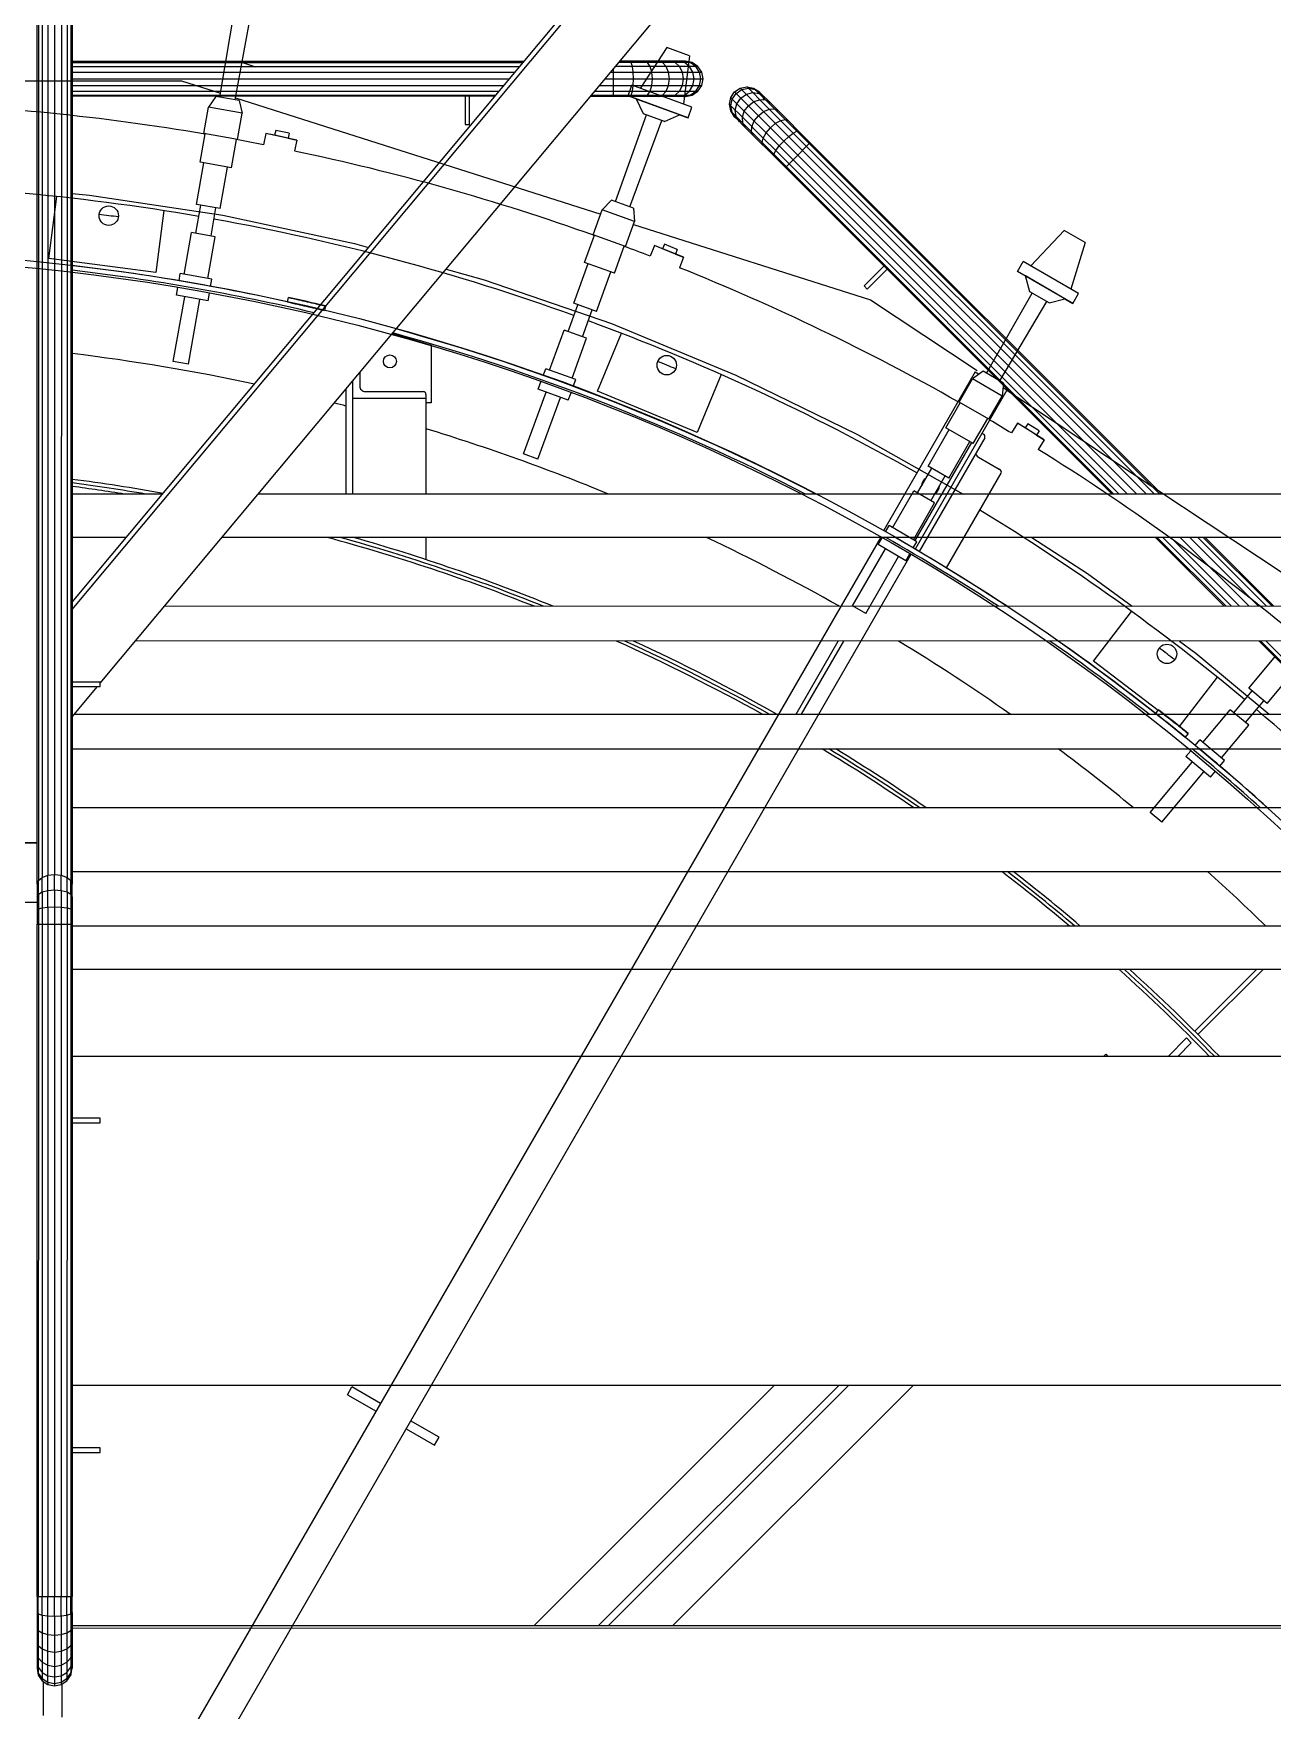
# Model space of a CAD drawing. Header units: metres. Extents: x 0 to 63075, y 0 to 44550.
# Drawn here: x 59917.8 to 60176.4, y 39164.8 to 39514.9 of the extents above; entities that cross this region are included whole.
import ezdxf

# ---------------------------------------------------------------- set-up
doc = ezdxf.new("R2010")
doc.units = ezdxf.units.M
doc.header["$LTSCALE"] = 75
for name, color, linetype in [('GSB', 7, 'Continuous'), ('ML6', 1, 'Continuous'), ('SDM', 7, 'Continuous'), ('SL1', 8, 'Continuous')]:
    doc.layers.add(name, color=color, linetype=linetype)
doc.styles.add('ROMANS', font='ROMANS.SHX')
doc.dimstyles.new('75___1-75', dxfattribs={"dimscale": 75, "dimtxt": 2.5, "dimasz": 2, "dimexe": 1.5, "dimexo": 1, "dimgap": 0.5, "dimtad": 1, "dimdec": 0, "dimzin": 12, "dimtxsty": 'ROMANS', "dimcen": 0, "dimclrd": 256, "dimclre": 256, "dimclrt": 3, "dimazin": 3, "dimtfac": 1, "dimtdec": 0, "dimtmove": 0, "dimatfit": 0, "dimfxl": 1, "dimlwd": -1, "dimlwe": -1, "dimarcsym": 0})

# ---------------------------------------------------------------- blocks, each defined once
blk = doc.blocks.new('A$C6bae614f')
at = {"layer": 'SL1'}
for p, q in [((413171.8, 36772.3), (413171.9, 39399)), ((413173.8, 39399), (413173.7, 36777.5)), ((413179.1, 39399), (413179, 36781.9)), ((413187, 39399), (413186.9, 36784.8)), ((413196.3, 39399), (413196.2, 36785.8)), ((413205.7, 39399), (413205.6, 36784.8)), ((413213.6, 39399), (413213.5, 36781.9)), ((413218.9, 39399), (413218.8, 36777.5)), ((413220.7, 39399), (413220.6, 36772.3)), ((413220.6, 37164.3), (414588.1, 38801.8)), ((413220.6, 37154.4), (414593, 38797.7)), ((413259.7, 37051.9), (414666.4, 38736.4)), ((413426, 37866.5), (413447.4, 37992.9)), ((413447, 37862.8), (413470.1, 37988.8)), ((414047, 37935.5), (414010.1, 37878.7)), ((414078.6, 37924), (414047, 37935.5)), ((413220.7, 37916.4), (413848.7, 37916.3)), ((413220.7, 37914.5), (413847.1, 37914.5)), ((413220.7, 37909.2), (413842.7, 37909.2)), ((413476, 37908.1), (413456.5, 37914.4)), ((413973, 37901.3), (413973, 37906.1)), ((414090.3, 37909.2), (413975.6, 37909.2)), ((414082.3, 37914.5), (413980, 37914.5)), ((414073, 37916.3), (413981.6, 37916.3)), ((413997.3, 37914.5), (413995.3, 37916.3)), ((413999.1, 37909.2), (413997.3, 37914.5)), ((414000.3, 37901.3), (413999.1, 37909.2)), ((414020.4, 37914.5), (414016.4, 37916.3)), ((414023.9, 37909.2), (414020.4, 37914.5)), ((414026.2, 37901.3), (414023.9, 37909.2)), ((414041.2, 37914.5), (414035.4, 37916.3)), ((414046.1, 37909.2), (414041.2, 37914.5)), ((414049.4, 37901.3), (414046.1, 37909.2)), ((414058.5, 37914.5), (414051.2, 37916.3)), ((414064.7, 37909.2), (414058.5, 37914.5)), ((414071.5, 37914.5), (414063.1, 37916.3)), ((414068.8, 37901.3), (414064.7, 37909.2)), ((414078.6, 37924), (414070.4, 37856.8)), ((414079.6, 37914.5), (414070.5, 37916.3)), ((414078.6, 37909.2), (414071.5, 37914.5)), ((414082.3, 37914.5), (414073, 37916.3)), ((414083.4, 37901.3), (414078.6, 37909.2)), ((414087.3, 37909.2), (414079.6, 37914.5)), ((414090.3, 37909.2), (414082.3, 37914.5)), ((414092.5, 37901.3), (414087.3, 37909.2)), ((414095.5, 37901.3), (414090.3, 37909.2)), ((412894.1, 37889.2), (413372.5, 37889.2)), ((413220.7, 37901.3), (413836.1, 37901.3)), ((413220.7, 37892), (413828.3, 37892)), ((413220.7, 37882.6), (413820.5, 37882.6)), ((413372.5, 37889.2), (413426.9, 37871.9)), ((413953.4, 37882.6), (414095.5, 37882.6)), ((413961.2, 37891.9), (414097.4, 37891.9)), ((413969, 37901.3), (414095.5, 37901.3)), ((413973, 37867.5), (413973, 37901.3)), ((413993.1, 37868.1), (413998.5, 37883)), ((414082, 37852.6), (413998.5, 37883)), ((413999.1, 37874.7), (414000.3, 37882.6)), ((414000.7, 37891.9), (414000.3, 37901.3)), ((414000.3, 37882.6), (414000.7, 37891.9)), ((414023.9, 37874.7), (414026.2, 37882.6)), ((414027, 37891.9), (414026.2, 37901.3)), ((414026.2, 37882.6), (414027, 37891.9)), ((414046.1, 37874.7), (414049.4, 37882.6)), ((414050.6, 37891.9), (414049.4, 37901.3)), ((414049.4, 37882.6), (414050.6, 37891.9)), ((414064.7, 37874.7), (414068.8, 37882.6)), ((414070.3, 37891.9), (414068.8, 37901.3)), ((414068.8, 37882.6), (414070.3, 37891.9)), ((414078.6, 37874.7), (414083.4, 37882.6)), ((414085.1, 37891.9), (414083.4, 37901.3)), ((414083.4, 37882.6), (414085.1, 37891.9)), ((414087.3, 37874.7), (414092.5, 37882.6)), ((414090.3, 37874.7), (414095.5, 37882.6)), ((414094.3, 37891.9), (414092.5, 37901.3)), ((414092.5, 37882.6), (414094.3, 37891.9)), ((414097.4, 37891.9), (414095.5, 37901.3)), ((414095.5, 37882.6), (414097.4, 37891.9)), ((414141.1, 37873.8), (414149, 37879.1)), ((414149, 37879.1), (414158.3, 37881)), ((414149, 37879.1), (414181.6, 37846.5)), ((414151.2, 37877), (414160.4, 37878.9)), ((414158.3, 37881), (414167.7, 37879.1)), ((414160.4, 37878.9), (414158.3, 37881)), ((414160.4, 37878.9), (414169.6, 37877.2)), ((414160.4, 37878.9), (414166.6, 37872.8)), ((414167.7, 37879.1), (414175.6, 37873.8)), ((414167.7, 37879.1), (414175.3, 37871.5)), ((413220.7, 37874.7), (413813.9, 37874.7)), ((413220.7, 37869.4), (413809.5, 37869.4)), ((413807.9, 37867.6), (413220.7, 37867.6)), ((413420.4, 37867.5), (413410.1, 37852.4)), ((413452.6, 37861.8), (413420.4, 37867.5)), ((413447.5, 37865.4), (413955.2, 37703.8)), ((413452.6, 37861.8), (413457.1, 37844.1)), ((413766.7, 37867.6), (413766.7, 37828.5)), ((413773, 37828.5), (413773, 37867.6)), ((414073, 37867.5), (413940.8, 37867.5)), ((413942.4, 37869.4), (414082.3, 37869.4)), ((413946.8, 37874.7), (414090.3, 37874.7)), ((414076.6, 37837.7), (413993.1, 37868.1)), ((414005, 37863.7), (413993.1, 37868.1)), ((413995.3, 37867.5), (413997.3, 37869.4)), ((413997.3, 37869.4), (413999.1, 37874.7)), ((414064.7, 37842), (414005, 37863.7)), ((414014.8, 37843.2), (414005, 37863.7)), ((414016.4, 37867.5), (414020.4, 37869.4)), ((414020.4, 37869.4), (414023.9, 37874.7)), ((414035.4, 37867.5), (414041.2, 37869.4)), ((414041.2, 37869.4), (414046.1, 37874.7)), ((414051.2, 37867.5), (414058.5, 37869.4)), ((414058.5, 37869.4), (414064.7, 37874.7)), ((414063.1, 37867.5), (414071.5, 37869.4)), ((414070.5, 37867.5), (414079.6, 37869.4)), ((414071.5, 37869.4), (414078.6, 37874.7)), ((414073, 37867.5), (414082.3, 37869.4)), ((414079.6, 37869.4), (414087.3, 37874.7)), ((414082.3, 37869.4), (414090.3, 37874.7)), ((414133.9, 37856.6), (414135.8, 37865.9)), ((414135.8, 37847.2), (414133.9, 37856.6)), ((414136, 37854.5), (414133.9, 37856.6)), ((414135.8, 37865.9), (414141.1, 37873.8)), ((414138, 37863.8), (414135.8, 37865.9)), ((414136, 37854.5), (414138, 37863.8)), ((414138, 37863.8), (414143.3, 37871.6)), ((414144.4, 37857.3), (414138, 37863.8)), ((414143.3, 37871.6), (414141.1, 37873.8)), ((414142.2, 37848.4), (414144.4, 37857.3)), ((414143.3, 37871.6), (414151.2, 37877)), ((414143.3, 37871.6), (414149.8, 37865.1)), ((414144.4, 37857.3), (414149.8, 37865.1)), ((414203.2, 37798.6), (414144.4, 37857.3)), ((414149.8, 37865.1), (414157.6, 37870.5)), ((414149.8, 37865.1), (414160.3, 37854.6)), ((414157.6, 37870.5), (414166.6, 37872.8)), ((414160.3, 37854.6), (414167.9, 37860.2)), ((414166.6, 37872.8), (414175.3, 37871.5)), ((414176.4, 37862.9), (414166.6, 37872.8)), ((414167.9, 37860.2), (414176.4, 37862.9)), ((414169.6, 37877.2), (414177.4, 37872.1)), ((414175.3, 37871.5), (414182.6, 37866.8)), ((414175.3, 37871.5), (414184.5, 37862.3)), ((414177.4, 37872.1), (414175.6, 37873.8)), ((414176.4, 37862.9), (414724.6, 37314.7)), ((414184.5, 37862.3), (414176.4, 37862.9)), ((414177.4, 37872.1), (414191, 37858.4)), ((414180.9, 37865.9), (414181.6, 37862.5)), ((414182.5, 37864.3), (414182.9, 37862.4)), ((414184.5, 37862.3), (414227.8, 37819)), ((414184.5, 37862.3), (414191, 37858.4)), ((414191, 37858.4), (414202.2, 37847.2)), ((413403.6, 37815.7), (413410.1, 37852.4)), ((413457.1, 37844.1), (413410.1, 37852.4)), ((413450.6, 37807.5), (413457.1, 37844.1)), ((413975.5, 37721.2), (414018.6, 37841.9)), ((413995.6, 37713.8), (414040.3, 37834)), ((414044, 37832.6), (414014.8, 37843.2)), ((414044, 37832.6), (414064.7, 37842)), ((414064.7, 37842), (414076.6, 37837.7)), ((414076.6, 37837.7), (414082, 37852.6)), ((414141.1, 37839.3), (414135.8, 37847.2)), ((414137.7, 37845.3), (414135.8, 37847.2)), ((414137.7, 37845.3), (414136, 37854.5)), ((414136, 37854.5), (414152, 37838.5)), ((414142.9, 37837.6), (414137.7, 37845.3)), ((414137.7, 37845.3), (414152.7, 37830.4)), ((414141.1, 37839.3), (414142.9, 37837.6)), ((414143.5, 37839.6), (414142.2, 37848.4)), ((414142.9, 37837.6), (414156.5, 37823.9)), ((414148.1, 37832.3), (414143.5, 37839.6)), ((414152, 37838.5), (414154.7, 37847)), ((414152, 37838.5), (414180.9, 37809.6)), ((414152.7, 37830.4), (414152, 37838.5)), ((414154.7, 37847), (414160.3, 37854.6)), ((414160.3, 37854.6), (414174.2, 37840.7)), ((414165.2, 37825.4), (414168.4, 37833.3)), ((414168.4, 37833.3), (414174.2, 37840.7)), ((414174.2, 37840.7), (414181.6, 37846.5)), ((414174.2, 37840.7), (414190.9, 37824)), ((414181.6, 37846.5), (414189.6, 37849.8)), ((414181.6, 37846.5), (414235.7, 37792.5)), ((414189.6, 37849.8), (414196.8, 37850)), ((414196.8, 37850), (414202.2, 37847.2)), ((414198.1, 37830.1), (414205.3, 37834)), ((414202.2, 37847.2), (414215.6, 37833.8)), ((414205.3, 37834), (414211.5, 37835.4)), ((414211.5, 37835.4), (414215.6, 37833.8)), ((414215.6, 37833.8), (414230.6, 37818.9)), ((413398.5, 37776), (413405.4, 37815.4)), ((413450.6, 37807.5), (413403.6, 37815.7)), ((413490, 37816), (413486.5, 37800.3)), ((413532.7, 37806.7), (413490, 37816)), ((413502, 37813.4), (413490, 37816)), ((413503.6, 37820.2), (413502, 37813.4)), ((413520.6, 37809.3), (413502, 37813.4)), ((413522.1, 37816.2), (413503.6, 37820.2)), ((413522.1, 37816.2), (413520.6, 37809.3)), ((413520.6, 37809.3), (413532.7, 37806.7)), ((413766.7, 37828.5), (413773, 37828.5)), ((414152.7, 37830.4), (414179.6, 37803.5)), ((414156.5, 37823.9), (414152.7, 37830.4)), ((414156.5, 37823.9), (414167.7, 37812.7)), ((414164.9, 37818.1), (414165.2, 37825.4)), ((414167.7, 37812.7), (414164.9, 37818.1)), ((414167.7, 37812.7), (414196.1, 37784.4)), ((414179.6, 37803.5), (414180.9, 37809.6)), ((414180.9, 37809.6), (414184.9, 37816.9)), ((414180.9, 37809.6), (414198.4, 37792.1)), ((414184.9, 37816.9), (414190.9, 37824)), ((414190.9, 37824), (414198.1, 37830.1)), ((414190.9, 37824), (414700.2, 37314.7)), ((414209.5, 37805.4), (414216.4, 37811.8)), ((414216.4, 37811.8), (414222.8, 37816.5)), ((414222.8, 37816.5), (414227.8, 37819)), ((414227.8, 37819), (414230.6, 37818.9)), ((414227.8, 37819), (414732.1, 37314.7)), ((414230.6, 37818.9), (414246.3, 37803.1)), ((413441.9, 37768.4), (413448.8, 37807.8)), ((413532.7, 37806.7), (413529.5, 37791.6)), ((414181.1, 37799.3), (414179.6, 37803.5)), ((414179.6, 37803.5), (414668.3, 37314.7)), ((414195.9, 37787.1), (414198.4, 37792.1)), ((414196.1, 37784.4), (414195.9, 37787.1)), ((414198.4, 37792.1), (414203.2, 37798.6)), ((414198.4, 37792.1), (414675.8, 37314.7)), ((414203.2, 37798.6), (414209.5, 37805.4)), ((414203.2, 37798.6), (414222.5, 37779.3)), ((414222.5, 37779.3), (414229.1, 37785.9)), ((414229.1, 37785.9), (414241.3, 37798.1)), ((414235.7, 37792.5), (414713.4, 37314.7)), ((414241.3, 37798.1), (414245, 37801.8)), ((414245, 37801.8), (414246.3, 37803.1)), ((414246.3, 37803.1), (414734.7, 37314.7)), ((413393.6, 37717.4), (413403.7, 37775.1)), ((413441.9, 37768.4), (413398.5, 37776)), ((413426.5, 37711.6), (413436.6, 37769.3)), ((414196.1, 37784.4), (414665.7, 37314.7)), ((414211.8, 37768.6), (414216.9, 37773.7)), ((414216.9, 37773.7), (414222.5, 37779.3)), ((414222.5, 37779.3), (414687, 37314.7)), ((413188, 37642.1), (413199.4, 37728.2)), ((413220.7, 37732.6), (413244.7, 37730.4)), ((413244.7, 37730.4), (413429.8, 37702.2)), ((413392.7, 37677.3), (413399.5, 37716.4)), ((413426.5, 37711.6), (413393.6, 37717.4)), ((413970.2, 37723.1), (413957.4, 37710)), ((414000.9, 37711.9), (413970.2, 37723.1)), ((413348.1, 37708.7), (413336.8, 37622.5)), ((413413.6, 37673.6), (413420.5, 37712.6)), ((413429.8, 37702.2), (413612.8, 37662.9)), ((413944.7, 37675.1), (413957.4, 37710)), ((414002.3, 37693.7), (413957.4, 37710)), ((413989.6, 37658.7), (414002.3, 37693.7)), ((414000.9, 37711.9), (414002.3, 37693.7)), ((413376.4, 37620.1), (413386.7, 37678.3)), ((413419.6, 37672.5), (413386.7, 37678.3)), ((413409.3, 37614.3), (413419.6, 37672.5)), ((413932.8, 37636.8), (413946.5, 37674.4)), ((413989.6, 37658.7), (413944.7, 37675.1)), ((414000.7, 37689.3), (414330, 37584.6)), ((414599.2, 37681.2), (414553, 37631.8)), ((414628.3, 37664.4), (414599.2, 37681.2)), ((413612.8, 37662.9), (413632.5, 37657.4)), ((413974.2, 37621.8), (413987.8, 37659.4)), ((414029.8, 37660.3), (414023.7, 37645.5)), ((414070.3, 37643.8), (414029.8, 37660.3)), ((414041.2, 37655.6), (414029.8, 37660.3)), ((414043.9, 37662.1), (414041.2, 37655.6)), ((414058.9, 37648.4), (414041.2, 37655.6)), ((414061.4, 37654.9), (414043.9, 37662.1)), ((414061.4, 37654.9), (414058.9, 37648.4)), ((414058.9, 37648.4), (414070.3, 37643.8)), ((414628.3, 37664.4), (414608.5, 37599.7)), ((413336.8, 37622.5), (413188, 37642.1)), ((413740.3, 37627.4), (413793.1, 37612.6)), ((413917.7, 37579.9), (413937.8, 37635)), ((413974.2, 37621.8), (413932.8, 37636.8)), ((413949.1, 37568.5), (413969.2, 37623.6)), ((414070.3, 37643.8), (414064.5, 37629.4)), ((414348.7, 37631.7), (414321.1, 37604)), ((414325.6, 37599.5), (414353.2, 37627.2)), ((414534.3, 37624.2), (414542.2, 37638)), ((414611.3, 37579.8), (414534.3, 37624.2)), ((414545.3, 37617.9), (414534.3, 37624.2)), ((414619.2, 37593.5), (414542.2, 37638)), ((413365.6, 37591.1), (413367.5, 37601.8)), ((413369.2, 37611.2), (413370.9, 37621.1)), ((413414.8, 37613.4), (413370.9, 37621.1)), ((413413, 37603.4), (413414.8, 37613.4)), ((413793.1, 37612.6), (413970.1, 37551.6)), ((414321.1, 37604), (414325.6, 37599.5)), ((414600.3, 37586.1), (414545.3, 37617.9)), ((414551.4, 37596), (414545.3, 37617.9)), ((413361.2, 37499.1), (413377.1, 37589.1)), ((413409.5, 37583.3), (413365.6, 37591.1)), ((413382.2, 37495.4), (413398, 37585.3)), ((413409.5, 37583.3), (413411.4, 37594.1)), ((413520.1, 37581.7), (413521.5, 37587.9)), ((413572.6, 37576.1), (413571.2, 37569.9)), ((413909.9, 37540.6), (413923.4, 37577.9)), ((413949.1, 37568.5), (413917.7, 37579.9)), ((414330, 37584.6), (414478.2, 37486.4)), ((414491.5, 37482.6), (414554.8, 37594)), ((414510, 37471.9), (414574.9, 37582.4)), ((414578.3, 37580.4), (414551.4, 37596)), ((414578.3, 37580.4), (414600.3, 37586.1)), ((414600.3, 37586.1), (414611.3, 37579.8)), ((414611.3, 37579.8), (414619.2, 37593.5)), ((413929.8, 37533.3), (413943.4, 37570.6)), ((413665.6, 37538), (413719.7, 37521.6)), ((413884, 37487.1), (413904.2, 37542.7)), ((413935.6, 37531.2), (413904.2, 37542.7)), ((413915.3, 37475.7), (413935.6, 37531.2)), ((413950.8, 37457.9), (413984.1, 37538.2)), ((413970.1, 37551.6), (414143, 37479.9)), ((413719.7, 37521.6), (413719.7, 37441.6)), ((413382.2, 37495.4), (413361.2, 37499.1)), ((413620.2, 37483.6), (413620.2, 37465)), ((413875.3, 37479.6), (413878.7, 37489)), ((413920.6, 37473.8), (413878.7, 37489)), ((414475.7, 37484.5), (414348.1, 37263.6)), ((414486.6, 37485.4), (414471.8, 37474.8)), ((414475.7, 37484.5), (414480, 37482)), ((414514.9, 37469.1), (414486.6, 37485.4)), ((413601.1, 37460.8), (413601.1, 37314.7)), ((413610.7, 37314.7), (413610.7, 37472.2)), ((413868.3, 37460.4), (413872, 37470.6)), ((413910.1, 37445.2), (413868.3, 37460.4)), ((413917.1, 37464.3), (413920.6, 37473.8)), ((414122.7, 37480.8), (414089.4, 37400.5)), ((414143, 37479.9), (414311.3, 37398)), ((414519.7, 37459.1), (414392.1, 37238.2)), ((414453.2, 37442.5), (414471.8, 37474.8)), ((414513.1, 37450.9), (414471.8, 37474.8)), ((414480, 37482), (414481.1, 37481.4)), ((414514.9, 37469.1), (414513.1, 37450.9)), ((414518.5, 37459.8), (414514.2, 37462.3)), ((414519.7, 37459.1), (414518.5, 37459.8)), ((413712.3, 37447.6), (413610.7, 37447.6)), ((413628.1, 37457.1), (413708.5, 37457.1)), ((413712.3, 37453.3), (413712.3, 37314.7)), ((413719.7, 37441.6), (413712.3, 37441.6)), ((413848, 37370.6), (413879.2, 37456.4)), ((413868, 37363.3), (413899.2, 37449.1)), ((413910.1, 37445.2), (413913.9, 37455.4)), ((414089.4, 37400.5), (413950.8, 37457.9)), ((414434.8, 37407), (414454.8, 37441.6)), ((414494.5, 37418.7), (414453.2, 37442.5)), ((414494.5, 37418.7), (414513.1, 37450.9)), ((414519.6, 37459), (414963.7, 37164.6)), ((414472.9, 37384.9), (414492.9, 37419.6)), ((414534.4, 37413.2), (414525.8, 37399.7)), ((414571.4, 37389.9), (414534.4, 37413.2)), ((414544.8, 37406.6), (414534.4, 37413.2)), ((414311.3, 37398), (414458.9, 37314.7)), ((414488.8, 37393), (414397.6, 37235)), ((414410.1, 37353.6), (414439.4, 37404.3)), ((414472.9, 37384.9), (414434.8, 37407)), ((414486.2, 37398.6), (414485.1, 37399.2)), ((414548.6, 37412.5), (414544.8, 37406.6)), ((414560.9, 37396.5), (414544.8, 37406.6)), ((414564.6, 37402.4), (414548.6, 37412.5)), ((414564.6, 37402.4), (414560.9, 37396.5)), ((414560.9, 37396.5), (414571.4, 37389.9)), ((414571.4, 37389.9), (414563.2, 37376.8)), ((413868, 37363.3), (413848, 37370.6)), ((414470.3, 37386.4), (414391.7, 37250.1)), ((414439, 37336.8), (414468.3, 37387.6)), ((414395.5, 37316.2), (414415.3, 37350.5)), ((414439, 37336.8), (414410.1, 37353.6)), ((414435.7, 37212.1), (414511.6, 37343.6)), ((414480.1, 37365.8), (414509, 37349.1)), ((414404.2, 37331.3), (414404.4, 37331.8)), ((414404.4, 37331.8), (414405.2, 37334.7)), ((414405.2, 37334.7), (414406.4, 37335.1)), ((414413.9, 37305.5), (414433.8, 37339.9)), ((414422.8, 37320.6), (414422, 37317.7)), ((414422.9, 37321.1), (414422.8, 37320.6)), ((413346.3, 37314.7), (413220.6, 37314.7)), ((415886.3, 37314.7), (413479.2, 37314.7)), ((414360.7, 37268), (414390.2, 37319.2)), ((414389.6, 37251.3), (414419.2, 37302.5)), ((414419.2, 37302.5), (414390.2, 37319.2)), ((414422, 37317.7), (414420.7, 37317.4)), ((414344.4, 37254.8), (412999.2, 34924.9)), ((413295.9, 37254.4), (413220.6, 37254.4)), ((415886.3, 37254.3), (413428.8, 37254.4)), ((413712.3, 37254.4), (413712.3, 37223.5)), ((414340.6, 37244.4), (414346.1, 37253.8)), ((414350.8, 37262.1), (414355.9, 37270.8)), ((414394.4, 37248.5), (414355.9, 37270.8)), ((414554.2, 37254.4), (414631.6, 37204.4)), ((414821.7, 37158.7), (414726, 37254.4)), ((414728.6, 37254.4), (414824.3, 37158.7)), ((414736.1, 37254.4), (414831.8, 37158.7)), ((414747.3, 37254.4), (414843, 37158.7)), ((414760.5, 37254.4), (414856.2, 37158.7)), ((414773.7, 37254.4), (414869.4, 37158.7)), ((414784.9, 37254.4), (414880.6, 37158.7)), ((414792.4, 37254.4), (414888.1, 37158.7)), ((414795, 37254.4), (414890.7, 37158.7)), ((414386.3, 37230.6), (413041, 34900.7)), ((414305, 37159.5), (414350.7, 37238.6)), ((414323.5, 37148.8), (414369.1, 37227.9)), ((414379.2, 37222.1), (414340.6, 37244.4)), ((414379.2, 37222.1), (414384.6, 37231.6)), ((414389.4, 37239.8), (414394.4, 37248.5)), ((414631.6, 37204.4), (414693.7, 37158.7)), ((415851, 37158.6), (413348.9, 37158.7)), ((414323.5, 37148.8), (414305, 37159.5)), ((414640, 37082.6), (414692.9, 37151.6)), ((415851, 37110.4), (413308.6, 37110.5)), ((414226.6, 37008.7), (414285.3, 37110.4)), ((414292.6, 37110.4), (414233.9, 37008.7)), ((414759.3, 37110.4), (414782.4, 37093.4)), ((414971.7, 37008.7), (414870, 37110.4)), ((414872.6, 37110.4), (414974.3, 37008.7)), ((414880.1, 37110.4), (414981.8, 37008.7)), ((414782.4, 37093.4), (414884, 37008.7)), ((414855.6, 37045.1), (414893.3, 37090)), ((414729.7, 37013.8), (414640, 37082.6)), ((414881.2, 37023.6), (414918.9, 37068.5)), ((413259.7, 37053.4), (413220.6, 37053.4)), ((413220.6, 37005.1), (413255.7, 37047.1)), ((413220.6, 37047.1), (413259.7, 37047.1)), ((413220.6, 37047.1), (413259.7, 37047.1)), ((413259.7, 37047.1), (413259.7, 37053.4)), ((414811.9, 37060.3), (414759.2, 36991.6)), ((414834.8, 37010.8), (414860.3, 37041.2)), ((414881.2, 37023.6), (414855.6, 37045.1)), ((414851.1, 36997.2), (414876.6, 37027.5)), ((413223.6, 37008.7), (416009.8, 37008.6)), ((414726.4, 37009.7), (414730.4, 37014.6)), ((414792.1, 36969.4), (414830.1, 37014.7)), ((414817.7, 36948), (414855.7, 36993.3)), ((414855.7, 36993.3), (414830.1, 37014.7)), ((414771.3, 36981.8), (414767.4, 36976.8)), ((414781.4, 36965.3), (414787.9, 36973)), ((414822, 36944.4), (414787.9, 36973)), ((413220.6, 36960.5), (416009.8, 36960.4)), ((414768.3, 36949.7), (414775.3, 36958)), ((414802.4, 36921), (414768.3, 36949.7)), ((414718.5, 36872.2), (414777.2, 36942.2)), ((414734.8, 36858.5), (414793.5, 36928.5)), ((414802.4, 36921), (414809.4, 36929.4)), ((414815.5, 36936.7), (414822, 36944.4)), ((413220.6, 36879), (416009.8, 36878.9)), ((414734.8, 36858.5), (414718.5, 36872.2)), ((413171.8, 36829.7), (413120.1, 36829.7)), ((413120.1, 36829.7), (413171.8, 36829.7)), ((413179, 36781.9), (413186.9, 36784.8)), ((413186.9, 36784.8), (413196.2, 36785.8)), ((413186.9, 36763.6), (413186.9, 36784.8)), ((413196.2, 36764.4), (413196.2, 36785.8)), ((413196.2, 36785.8), (413205.6, 36784.8)), ((413205.6, 36784.8), (413213.5, 36781.9)), ((413205.6, 36763.6), (413205.6, 36784.8)), ((413220.6, 36790.1), (416009.8, 36790)), ((413171.8, 36772.3), (413173.7, 36777.5)), ((413171.8, 36772.3), (413171.8, 36755)), ((413173.7, 36777.5), (413179, 36781.9)), ((413173.7, 36758.6), (413173.7, 36777.5)), ((413173.7, 36758.6), (413179, 36761.6)), ((413179, 36761.6), (413179, 36781.9)), ((413179, 36761.6), (413186.9, 36763.6)), ((413179, 36761.6), (413179, 36739.7)), ((413186.9, 36763.6), (413196.2, 36764.4)), ((413186.9, 36740.7), (413186.9, 36763.6)), ((413196.2, 36764.4), (413196.2, 36741.1)), ((413196.2, 36764.4), (413205.6, 36763.6)), ((413205.6, 36763.6), (413213.5, 36761.6)), ((413205.6, 36763.6), (413205.6, 36740.7)), ((413213.5, 36781.9), (413218.8, 36777.5)), ((413213.5, 36761.6), (413213.5, 36781.9)), ((413213.5, 36761.6), (413218.8, 36758.6)), ((413213.5, 36761.6), (413213.5, 36739.7)), ((413218.8, 36777.5), (413220.6, 36772.3)), ((413218.8, 36758.6), (413218.8, 36777.5)), ((413220.6, 36755), (413220.6, 36772.3)), ((413171.8, 36747.1), (412220.9, 36747.1)), ((413171.8, 36755), (413173.7, 36758.6)), ((413171.8, 36755), (413171.8, 36736.3)), ((413171.8, 36736.3), (413173.7, 36738.1)), ((413173.7, 36758.6), (413173.7, 36738.1)), ((413173.7, 36738.1), (413179, 36739.7)), ((413173.7, 36738.1), (413173.7, 36716.8)), ((413179, 36739.7), (413186.9, 36740.7)), ((413179, 36739.7), (413179, 36716.8)), ((413186.9, 36740.7), (413196.2, 36741.1)), ((413186.9, 36740.7), (413186.9, 36716.8)), ((413196.2, 36741.1), (413196.2, 36716.8)), ((413196.2, 36741.1), (413205.6, 36740.7)), ((413205.6, 36740.7), (413205.6, 36716.8)), ((413205.6, 36740.7), (413213.5, 36739.7)), ((413213.5, 36739.7), (413213.5, 36716.8)), ((413213.5, 36739.7), (413218.8, 36738.1)), ((413218.8, 36758.6), (413220.6, 36755)), ((413218.8, 36758.6), (413218.8, 36738.1)), ((413218.8, 36738.1), (413220.6, 36736.3)), ((413218.8, 36738.1), (413218.8, 36716.8)), ((413220.6, 36755), (413220.6, 36736.3)), ((413171.8, 36736.3), (413171.8, 36716.8)), ((413171.8, 35782.5), (413171.8, 36716.8)), ((413171.8, 36716.8), (413173.7, 36716.8)), ((413173.7, 36716.8), (413173.6, 35782.5)), ((413173.7, 36716.8), (413179, 36716.8)), ((413179, 36716.8), (413178.9, 35782.5)), ((413179, 36716.8), (413186.9, 36716.8)), ((413186.9, 36716.8), (413186.9, 35782.5)), ((413186.9, 36716.8), (413196.2, 36716.8)), ((413196.2, 36716.8), (413196.2, 35782.5)), ((413196.2, 36716.8), (413205.6, 36716.8)), ((413205.6, 36716.8), (413205.5, 35782.5)), ((413205.6, 36716.8), (413213.5, 36716.8)), ((413213.5, 36716.8), (413213.4, 35782.5)), ((413213.5, 36716.8), (413218.8, 36716.8)), ((413218.8, 36716.8), (413218.7, 35782.5)), ((413218.8, 36716.8), (413220.6, 36716.8)), ((413220.6, 36736.3), (413220.6, 36716.8)), ((413220.6, 36716.8), (413220.6, 35782.5)), ((413220.6, 36714.7), (416009.8, 36714.7)), ((413220.6, 36654.4), (416009.8, 36654.3)), ((414780.6, 36567.9), (414867.1, 36654.4)), ((414876.1, 36654.4), (414785.1, 36563.4)), ((414743.6, 36533.1), (414769.2, 36558.7)), ((414775.9, 36552), (414757, 36533.1)), ((414769.2, 36558.7), (414775.9, 36552)), ((413220.6, 36533.2), (416009.8, 36533.1)), ((414653.8, 36533.1), (414656.9, 36536.3)), ((414656.9, 36536.3), (414660.1, 36533.1)), ((413259.7, 36447.1), (413220.6, 36447.1)), ((413220.6, 36440.7), (413259.7, 36440.7)), ((413259.7, 36440.7), (413259.7, 36447.1)), ((413220.6, 36076), (416151.8, 36075.9)), ((413603.1, 36062.6), (413609.5, 36073.6)), ((413603.1, 36062.6), (413642.9, 36039.7)), ((413649.2, 36050.7), (413609.5, 36073.6)), ((413862.5, 35741.9), (414196.6, 36076)), ((413952.3, 35741.9), (414286.4, 36075.9)), ((414299.8, 36075.9), (413965.8, 35741.9)), ((414389.6, 36075.9), (414055.6, 35741.9)), ((413684.7, 36015.5), (413724.4, 35992.6)), ((413730.7, 36003.6), (413691, 36026.5)), ((413724.4, 35992.6), (413730.7, 36003.6)), ((413259.7, 35988.8), (413220.6, 35988.8)), ((413220.6, 35982.5), (413259.7, 35982.5)), ((413259.7, 35982.5), (413259.7, 35988.8)), ((413171.8, 35782.5), (413171.8, 35760.2)), ((413171.8, 35782.5), (413173.6, 35782.5)), ((413173.6, 35782.5), (413178.9, 35782.5)), ((413173.6, 35758.1), (413173.6, 35782.5)), ((413178.9, 35756.4), (413178.9, 35782.5)), ((413178.9, 35782.5), (413186.9, 35782.5)), ((413186.9, 35782.5), (413196.2, 35782.5)), ((413186.9, 35755.2), (413186.9, 35782.5)), ((413196.2, 35782.5), (413205.5, 35782.5)), ((413196.2, 35754.8), (413196.2, 35782.5)), ((413205.5, 35755.2), (413205.5, 35782.5)), ((413205.5, 35782.5), (413213.4, 35782.5)), ((413213.4, 35756.4), (413213.4, 35782.5)), ((413213.4, 35782.5), (413218.7, 35782.5)), ((413218.7, 35782.5), (413220.6, 35782.5)), ((413218.7, 35758.1), (413218.7, 35782.5)), ((413220.6, 35760.2), (413220.6, 35782.5)), ((413171.8, 35760.2), (413171.8, 35685)), ((413171.8, 35760.2), (413173.6, 35758.1)), ((413173.6, 35758.1), (413178.9, 35756.4)), ((413173.6, 35758.1), (413173.6, 35735)), ((413213.4, 35756.4), (413218.7, 35758.1)), ((413218.7, 35758.1), (413220.6, 35760.2)), ((413218.7, 35758.1), (413218.7, 35735)), ((413220.6, 35760.2), (413220.6, 35739.1)), ((413171.8, 35739.1), (413173.6, 35735)), ((413173.6, 35735), (413173.6, 35675.9)), ((413173.6, 35735), (413178.9, 35731.6)), ((413178.9, 35756.4), (413186.9, 35755.2)), ((413178.9, 35756.4), (413178.9, 35731.6)), ((413186.9, 35755.2), (413196.2, 35754.8)), ((413186.9, 35663), (413186.9, 35755.2)), ((413196.2, 35754.8), (413205.5, 35755.2)), ((413196.2, 35754.8), (413196.2, 35728.5)), ((413205.5, 35755.2), (413213.4, 35756.4)), ((413205.5, 35755.2), (413205.5, 35663)), ((413213.4, 35756.4), (413213.4, 35731.6)), ((413213.4, 35731.6), (413218.7, 35735)), ((413218.7, 35735), (413220.6, 35739.1)), ((413218.7, 35735), (413218.7, 35675.9)), ((413220.6, 35742), (417670.1, 35741.8)), ((413220.6, 35739.1), (413220.6, 35720.1)), ((413220.6, 35738.5), (417758.6, 35738.3)), ((413171.8, 35720.1), (413173.6, 35714.3)), ((413173.6, 35714.3), (413178.9, 35709.4)), ((413178.9, 35731.6), (413186.9, 35729.3)), ((413178.9, 35731.6), (413178.9, 35668.2)), ((413186.9, 35729.3), (413196.2, 35728.5)), ((413196.2, 35728.5), (413205.5, 35729.3)), ((413196.2, 35728.5), (413196.2, 35704.9)), ((413205.5, 35729.3), (413213.4, 35731.6)), ((413213.4, 35731.6), (413213.4, 35668.2)), ((413213.4, 35709.4), (413218.7, 35714.3)), ((413218.7, 35714.3), (413220.6, 35720.1)), ((413220.6, 35720.1), (413220.6, 35685)), ((413171.8, 35704.3), (413173.6, 35697)), ((413171.8, 35692.4), (413173.6, 35684)), ((413173.6, 35697), (413178.9, 35690.8)), ((413178.9, 35709.4), (413186.9, 35706.1)), ((413178.9, 35690.8), (413186.9, 35686.7)), ((413186.9, 35706.1), (413196.2, 35704.9)), ((413196.2, 35704.9), (413205.5, 35706.1)), ((413196.2, 35704.9), (413196.2, 35661.2)), ((413205.5, 35706.1), (413213.4, 35709.4)), ((413205.5, 35686.7), (413213.4, 35690.8)), ((413213.4, 35690.8), (413218.7, 35697)), ((413218.7, 35697), (413220.6, 35704.3)), ((413218.7, 35684), (413220.6, 35692.4)), ((413171.8, 35685), (413171.8, 35682.5)), ((413171.8, 35685), (413173.6, 35675.9)), ((413171.8, 35682.5), (413173.6, 35673.1)), ((413173.6, 35684), (413178.9, 35676.8)), ((413173.6, 35675.9), (413173.6, 35673.1)), ((413173.6, 35675.9), (413178.9, 35668.2)), ((413173.6, 35673.1), (413178.9, 35665.2)), ((413178.9, 35676.8), (413186.9, 35672.1)), ((413178.9, 35668.2), (413178.9, 35665.2)), ((413178.9, 35668.2), (413186.9, 35663)), ((413178.9, 35665.2), (413186.9, 35659.9)), ((413186.9, 35686.7), (413196.2, 35685.2)), ((413186.9, 35672.1), (413196.2, 35670.4)), ((413196.2, 35685.2), (413205.5, 35686.7)), ((413196.2, 35670.4), (413205.5, 35672.1)), ((413205.5, 35672.1), (413213.4, 35676.8)), ((413205.5, 35663), (413213.4, 35668.2)), ((413205.5, 35659.9), (413213.4, 35665.2)), ((413213.4, 35676.8), (413218.7, 35684)), ((413213.4, 35668.2), (413218.7, 35675.9)), ((413213.4, 35665.2), (413218.7, 35673.1)), ((413213.4, 35668.2), (413213.4, 35665.2)), ((413218.7, 35675.9), (413220.6, 35685)), ((413218.7, 35673.1), (413220.6, 35682.5)), ((413218.7, 35675.9), (413218.7, 35673.1)), ((413220.6, 35685), (413220.6, 35682.5)), ((413180.7, 35616.9), (413180.9, 35663.9)), ((413186.9, 35663), (413196.2, 35661.2)), ((413186.9, 35663), (413186.9, 35659.9)), ((413186.9, 35659.9), (413196.2, 35658.1)), ((413196.2, 35661.2), (413205.5, 35663)), ((413196.2, 35661.2), (413196.2, 35658.1)), ((413196.2, 35658.1), (413205.5, 35659.9)), ((413205.5, 35663), (413205.5, 35659.9)), ((413206.1, 35660.3), (413206.1, 35614.6))]:
    blk.add_line(p, q, dxfattribs=at)
for centre, radius in [((413271.5, 37701.7), 13.5), ((412870.1, 34653), 3000), ((412870.1, 34653), 2990.5), ((413662.2, 37499.1), 9), ((414046.9, 37493.9), 13.5), ((414742.1, 37092.5), 13.5)]:
    blk.add_circle(centre, radius, dxfattribs=at)
for centre, radius, start, end in [((412870.1, 34653), 3207.1, 80.3916, 88.1351), ((412870.1, 34653), 3207.1, 78.918, 79.6047), ((412870.1, 34653), 3207.1, 70.3916, 78.1351), ((412870.1, 34653), 3092.8, 80.1952, 89.801), ((412870.1, 34653), 3075, 82.2466, 82.7497), ((412870.1, 34653), 3092.8, 70.1952, 79.801), ((412870.1, 34653), 3207.1, 68.918, 69.6047), ((412870.1, 34653), 3000, 76.6781, 83.289), ((412870.1, 34653), 2993.5, 76.7403, 83.2744), ((412870.1, 34653), 3207.1, 60.4519, 68.1351), ((412870.1, 34653), 3006.4, 76.4852, 77.4901), ((412870.1, 34653), 3092.8, 60.4687, 69.801), ((412870.1, 34653), 2993.5, 62.7691, 74.5767), ((412870.1, 34653), 3000, 62.5289, 74.5203), ((412870.1, 34653), 2878.5, 77.8926, 83.0044), ((412870.1, 34653), 3075, 67.2466, 67.7497), ((413628.1, 37465), 7.87, 179.9981, 269.9981), ((412870.1, 34653), 2878.5, 75.287, 75.6214), ((413708.5, 37453.3), 3.81, 359.9981, 89.9981), ((412870.1, 34653), 3207.1, 58.918, 59.5444), ((412870.1, 34653), 2878.5, 67.6227, 72.9874), ((412870.1, 34653), 3207.1, 50.3916, 58.1351), ((412870.1, 34653), 2705, 79.8445, 82.5534), ((412870.1, 34653), 2700, 80.3456, 82.5395), ((412870.1, 34653), 2695.2, 80.9599, 82.5263), ((414413.6, 37326.2), 12.4, 119.1852, 180.953), ((414413.6, 37326.2), 10.8, 140.8268, 148.7154), ((414413.6, 37326.2), 12.4, 299.0425, 0.8118), ((414413.6, 37326.2), 10.8, 320.6823, 328.7154), ((412870.1, 34653), 3092.8, 50.1952, 58.5864), ((412870.1, 34653), 2695.2, 68.385, 74.8387), ((412870.1, 34653), 2700, 68.1314, 74.4702), ((412870.1, 34653), 2705, 67.8688, 74.0932), ((412870.1, 34653), 2878.5, 60.5153, 64.6539), ((412870.1, 34653), 2993.5, 56.8292, 60.3446), ((412870.1, 34653), 3000, 56.6398, 60.1273), ((412870.1, 34653), 2695.2, 60.9295, 65.7515), ((412870.1, 34653), 2700, 60.7483, 65.5282), ((412870.1, 34653), 2705, 60.5596, 65.2963), ((412870.1, 34653), 2878.5, 54.9223, 58.6186), ((412870.1, 34653), 2993.5, 51.8998, 55.1771), ((412870.1, 34653), 3000, 51.7417, 54.999), ((412870.1, 34653), 3075, 52.2466, 52.7497), ((412870.1, 34653), 3006.4, 50.7709, 51.7759), ((412870.1, 34653), 3092.8, 40.1952, 49.8011), ((412870.1, 34653), 2695.2, 55.6804, 58.8832), ((412870.1, 34653), 2700, 55.5327, 58.7163), ((412870.1, 34653), 2705, 55.3786, 58.5422), ((412870.1, 34653), 2878.5, 50.653, 53.2839), ((412870.1, 34653), 2993.5, 48.0399, 50.4267), ((412870.1, 34653), 3000, 47.902, 50.2767), ((412870.1, 34653), 2695.2, 49.9024, 52.4592), ((412870.1, 34653), 2700, 49.7825, 52.328), ((412870.1, 34653), 2705, 49.6573, 52.1909), ((412870.1, 34653), 2878.5, 45.7453, 47.9393), ((412870.1, 34653), 2695.2, 44.2333, 47.9504), ((412870.1, 34653), 2700, 44.135, 47.8385), ((412870.1, 34653), 2705, 44.0323, 47.7216)]:
    blk.add_arc(centre, radius, start, end, dxfattribs=at)
for centre, major_axis in [((414484.5, 37395.5), (4.33, -2.5)), ((414482.2, 37369.5), (-5.2, 3)), ((414507.3, 37346.1), (4.33, -2.5))]:
    blk.add_ellipse(centre, major_axis=major_axis, ratio=0.707107, start_param=0, end_param=1.570796, dxfattribs=at)
for points, knots in [([(413571.2, 37569.9), (413566.6, 37571), (413561.9, 37572.1), (413557.3, 37573.2), (413553.4, 37574.1), (413549.5, 37575), (413545.7, 37575.9), (413537.2, 37577.9), (413528.5, 37579.9), (413519.9, 37581.8)], [0, 0, 0, 0, 0.270258, 0.270258, 0.270258, 0.498365, 0.498365, 0.498365, 1, 1, 1, 1]), ([(413520, 37581.7), (413524.7, 37580.7), (413529.4, 37579.6), (413534, 37578.6), (413537.9, 37577.7), (413541.8, 37576.8), (413545.7, 37575.9), (413554.1, 37574), (413562.8, 37571.9), (413571.4, 37569.9)], [0, 0, 0, 0, 0.270265, 0.270265, 0.270265, 0.498349, 0.498349, 0.498349, 1, 1, 1, 1]), ([(413572.6, 37576.1), (413568, 37577.2), (413563.3, 37578.3), (413558.7, 37579.4), (413554.8, 37580.3), (413550.9, 37581.2), (413547.1, 37582.1), (413538.6, 37584.1), (413529.9, 37586), (413521.3, 37588)], [0, 0, 0, 0, 0.270258, 0.270258, 0.270258, 0.498365, 0.498365, 0.498365, 1, 1, 1, 1]), ([(413521.4, 37587.9), (413526.1, 37586.9), (413530.8, 37585.8), (413535.4, 37584.8), (413539.4, 37583.9), (413543.2, 37583), (413547.1, 37582.1), (413555.5, 37580.2), (413564.2, 37578.1), (413572.8, 37576)], [0, 0, 0, 0, 0.270269, 0.270269, 0.270269, 0.498349, 0.498349, 0.498349, 1, 1, 1, 1]), ([(414767.4, 36976.8), (414763.7, 36979.8), (414760, 36982.9), (414756.3, 36985.8), (414753.1, 36988.4), (414750, 36990.9), (414747, 36993.3), (414740.2, 36998.8), (414733.2, 37004.3), (414726.3, 37009.8)], [0, 0, 0, 0, 0.270258, 0.270258, 0.270258, 0.498365, 0.498365, 0.498365, 1, 1, 1, 1]), ([(414726.4, 37009.7), (414730.2, 37006.7), (414733.9, 37003.7), (414737.6, 37000.8), (414740.8, 36998.3), (414743.9, 36995.8), (414747, 36993.3), (414753.7, 36987.9), (414760.7, 36982.3), (414767.5, 36976.7)], [0, 0, 0, 0, 0.270265, 0.270265, 0.270265, 0.498349, 0.498349, 0.498349, 1, 1, 1, 1]), ([(414771.4, 36981.8), (414767.7, 36984.8), (414763.9, 36987.8), (414760.2, 36990.8), (414757.1, 36993.3), (414754, 36995.8), (414750.9, 36998.3), (414744.2, 37003.7), (414737.2, 37009.3), (414730.2, 37014.8)], [0, 0, 0, 0, 0.270258, 0.270258, 0.270258, 0.498365, 0.498365, 0.498365, 1, 1, 1, 1]), ([(414730.4, 37014.7), (414734.1, 37011.7), (414737.9, 37008.7), (414741.6, 37005.7), (414744.8, 37003.2), (414747.9, 37000.8), (414750.9, 36998.3), (414757.7, 36992.9), (414764.6, 36987.3), (414771.5, 36981.7)], [0, 0, 0, 0, 0.270269, 0.270269, 0.270269, 0.498349, 0.498349, 0.498349, 1, 1, 1, 1])]:
    blk.add_open_spline(points, degree=3, knots=knots, dxfattribs=at)
blk = doc.blocks.new('zw$15D4')
at = {"layer": 'ML6', "xscale": 0.2502808837766805, "yscale": 0.2502808837766805, "zscale": 0.2502808837766805}
blk.add_blockref('A$C6bae614f', (-85544.74, -3177.34), dxfattribs=at)

msp = doc.modelspace()

# ---------------------------------------------------------------- block references
at = {"layer": 'GSB', "xscale": 0.6000000000000068, "yscale": 0.6000000000000068, "zscale": 0.6000000000000068}
msp.add_blockref('zw$15D4', (49200, 35721.63), dxfattribs=at)

# ---------------------------------------------------------------- leaders
at = {"layer": 'SDM'}
msp.add_leader([(52766.71, 37891.88), (59453.13, 42438.72), (62243.43, 42438.72)], dimstyle='75___1-75', override={"dimtad": 0}, dxfattribs=at)

doc.saveas('drawing.dxf')
